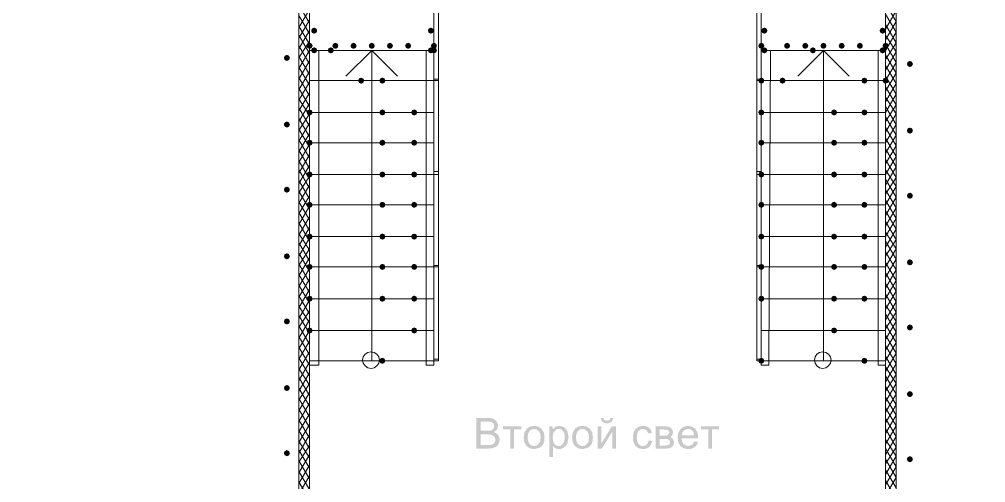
# Model space of a CAD drawing. Header units: millimetres. Extents: x 0 to 420, y 0 to 297.
# Drawn here: x 235.78 to 262.76, y 109.71 to 122.66 of the extents above; entities that cross this region are included whole.
import ezdxf

# ---------------------------------------------------------------- set-up
doc = ezdxf.new("R2010")
doc.units = ezdxf.units.MM

msp = doc.modelspace()

# ---------------------------------------------------------------- hatches: boundary and pattern name
for color, points in [(7, [(244.094, 122.343333), (244.069129, 122.283537), (244.009333, 122.258667), (243.949538, 122.283537), (243.924667, 122.343333), (243.949537, 122.403129), (244.009333, 122.428), (244.069129, 122.403129)]), (7, [(247.353667, 122.343333), (247.328796, 122.283537), (247.269, 122.258667), (247.209204, 122.283537), (247.184333, 122.343333), (247.209204, 122.403129), (247.269, 122.428), (247.328796, 122.403129)]), (7, [(256.667, 122.343333), (256.642129, 122.283537), (256.582333, 122.258667), (256.522538, 122.283537), (256.497667, 122.343333), (256.522537, 122.403129), (256.582333, 122.428), (256.642129, 122.403129)]), (7, [(259.969, 122.343333), (259.944129, 122.283537), (259.884333, 122.258667), (259.824538, 122.283537), (259.799667, 122.343333), (259.824537, 122.403129), (259.884333, 122.428), (259.944129, 122.403129)]), (7, [(243.967, 121.92), (243.942129, 121.860204), (243.882333, 121.835333), (243.822538, 121.860204), (243.797667, 121.92), (243.822537, 121.979796), (243.882333, 122.004667), (243.942129, 121.979796)]), (7, [(244.686667, 121.92), (244.661796, 121.860204), (244.602, 121.835333), (244.542204, 121.860204), (244.517333, 121.92), (244.542204, 121.979796), (244.602, 122.004667), (244.661796, 121.979796)]), (7, [(245.194667, 121.92), (245.169796, 121.860204), (245.11, 121.835333), (245.050204, 121.860204), (245.025333, 121.92), (245.050204, 121.979796), (245.11, 122.004667), (245.169796, 121.979796)]), (7, [(245.702667, 121.92), (245.677796, 121.860204), (245.618, 121.835333), (245.558204, 121.860204), (245.533333, 121.92), (245.558204, 121.979796), (245.618, 122.004667), (245.677796, 121.979796)]), (7, [(246.210667, 121.92), (246.185796, 121.860204), (246.126, 121.835333), (246.066204, 121.860204), (246.041333, 121.92), (246.066204, 121.979796), (246.126, 122.004667), (246.185796, 121.979796)]), (7, [(246.718667, 121.92), (246.693796, 121.860204), (246.634, 121.835333), (246.574204, 121.860204), (246.549333, 121.92), (246.574204, 121.979796), (246.634, 122.004667), (246.693796, 121.979796)]), (7, [(247.438333, 121.92), (247.413462, 121.860204), (247.353667, 121.835333), (247.293871, 121.860204), (247.269, 121.92), (247.293871, 121.979796), (247.353667, 122.004667), (247.413462, 121.979796)]), (7, [(256.582333, 121.92), (256.557462, 121.860204), (256.497667, 121.835333), (256.437871, 121.860204), (256.413, 121.92), (256.437871, 121.979796), (256.497667, 122.004667), (256.557462, 121.979796)]), (7, [(257.302, 121.92), (257.277129, 121.860204), (257.217333, 121.835333), (257.157537, 121.860204), (257.132667, 121.92), (257.157537, 121.979796), (257.217333, 122.004667), (257.277129, 121.979796)]), (7, [(257.81, 121.92), (257.785129, 121.860204), (257.725333, 121.835333), (257.665538, 121.860204), (257.640667, 121.92), (257.665537, 121.979796), (257.725333, 122.004667), (257.785129, 121.979796)]), (7, [(258.318, 121.92), (258.293129, 121.860204), (258.233333, 121.835333), (258.173537, 121.860204), (258.148667, 121.92), (258.173537, 121.979796), (258.233333, 122.004667), (258.293129, 121.979796)]), (7, [(258.826, 121.92), (258.801129, 121.860204), (258.741333, 121.835333), (258.681537, 121.860204), (258.656667, 121.92), (258.681537, 121.979796), (258.741333, 122.004667), (258.801129, 121.979796)]), (7, [(259.334, 121.92), (259.309129, 121.860204), (259.249333, 121.835333), (259.189538, 121.860204), (259.164667, 121.92), (259.189537, 121.979796), (259.249333, 122.004667), (259.309129, 121.979796)]), (7, [(260.053667, 121.92), (260.028796, 121.860204), (259.969, 121.835333), (259.909204, 121.860204), (259.884333, 121.92), (259.909204, 121.979796), (259.969, 122.004667), (260.028796, 121.979796)]), (7, [(244.094, 121.793), (244.069129, 121.733204), (244.009333, 121.708333), (243.949538, 121.733204), (243.924667, 121.793), (243.949537, 121.852796), (244.009333, 121.877667), (244.069129, 121.852796)]), (254, [(244.559667, 121.793), (244.534796, 121.733204), (244.475, 121.708333), (244.415204, 121.733204), (244.390333, 121.793), (244.415204, 121.852796), (244.475, 121.877667), (244.534796, 121.852796)]), (7, [(247.353667, 121.793), (247.328796, 121.733204), (247.269, 121.708333), (247.209204, 121.733204), (247.184333, 121.793), (247.209204, 121.852796), (247.269, 121.877667), (247.328796, 121.852796)]), (254, [(247.438333, 121.793), (247.413462, 121.733204), (247.353667, 121.708333), (247.293871, 121.733204), (247.269, 121.793), (247.293871, 121.852796), (247.353667, 121.877667), (247.413462, 121.852796)]), (254, [(247.438333, 121.793), (247.413462, 121.733204), (247.353667, 121.708333), (247.293871, 121.733204), (247.269, 121.793), (247.293871, 121.852796), (247.353667, 121.877667), (247.413462, 121.852796)]), (7, [(256.667, 121.793), (256.642129, 121.733204), (256.582333, 121.708333), (256.522538, 121.733204), (256.497667, 121.793), (256.522537, 121.852796), (256.582333, 121.877667), (256.642129, 121.852796)]), (254, [(258.021667, 121.793), (257.996796, 121.733204), (257.937, 121.708333), (257.877204, 121.733204), (257.852333, 121.793), (257.877204, 121.852796), (257.937, 121.877667), (257.996796, 121.852796)]), (7, [(259.969, 121.793), (259.944129, 121.733204), (259.884333, 121.708333), (259.824538, 121.733204), (259.799667, 121.793), (259.824537, 121.852796), (259.884333, 121.877667), (259.944129, 121.852796)]), (7, [(243.332, 121.581333), (243.307129, 121.521537), (243.247333, 121.496667), (243.187537, 121.521537), (243.162667, 121.581333), (243.187537, 121.641129), (243.247333, 121.666), (243.307129, 121.641129)]), (7, [(260.731, 121.412), (260.706129, 121.352204), (260.646333, 121.327333), (260.586538, 121.352204), (260.561667, 121.412), (260.586537, 121.471796), (260.646333, 121.496667), (260.706129, 121.471796)]), (254, [(245.406333, 120.946333), (245.381463, 120.886537), (245.321667, 120.861667), (245.261871, 120.886537), (245.237, 120.946333), (245.261871, 121.006129), (245.321667, 121.031), (245.381462, 121.006129)]), (254, [(245.999, 120.946333), (245.974129, 120.886537), (245.914333, 120.861667), (245.854537, 120.886537), (245.829667, 120.946333), (245.854537, 121.006129), (245.914333, 121.031), (245.974129, 121.006129)]), (254, [(256.582333, 120.946333), (256.557462, 120.886537), (256.497667, 120.861667), (256.437871, 120.886537), (256.413, 120.946333), (256.437871, 121.006129), (256.497667, 121.031), (256.557462, 121.006129)]), (254, [(256.582333, 120.946333), (256.557462, 120.886537), (256.497667, 120.861667), (256.437871, 120.886537), (256.413, 120.946333), (256.437871, 121.006129), (256.497667, 121.031), (256.557462, 121.006129)]), (254, [(257.175, 120.946333), (257.150129, 120.886537), (257.090333, 120.861667), (257.030538, 120.886537), (257.005667, 120.946333), (257.030537, 121.006129), (257.090333, 121.031), (257.150129, 121.006129)]), (254, [(259.461, 120.946333), (259.436129, 120.886537), (259.376333, 120.861667), (259.316537, 120.886537), (259.291667, 120.946333), (259.316537, 121.006129), (259.376333, 121.031), (259.436129, 121.006129)]), (254, [(260.053667, 120.946333), (260.028796, 120.886537), (259.969, 120.861667), (259.909204, 120.886537), (259.884333, 120.946333), (259.909204, 121.006129), (259.969, 121.031), (260.028796, 121.006129)]), (254, [(260.053667, 120.946333), (260.028796, 120.886537), (259.969, 120.861667), (259.909204, 120.886537), (259.884333, 120.946333), (259.909204, 121.006129), (259.969, 121.031), (260.028796, 121.006129)]), (254, [(243.967, 120.057333), (243.942129, 119.997537), (243.882333, 119.972667), (243.822538, 119.997537), (243.797667, 120.057333), (243.822537, 120.117129), (243.882333, 120.142), (243.942129, 120.117129)]), (254, [(245.999, 120.057333), (245.974129, 119.997537), (245.914333, 119.972667), (245.854537, 119.997537), (245.829667, 120.057333), (245.854537, 120.117129), (245.914333, 120.142), (245.974129, 120.117129)]), (254, [(246.888, 120.057333), (246.863129, 119.997537), (246.803333, 119.972667), (246.743538, 119.997537), (246.718667, 120.057333), (246.743537, 120.117129), (246.803333, 120.142), (246.863129, 120.117129)]), (254, [(256.582333, 120.057333), (256.557462, 119.997537), (256.497667, 119.972667), (256.437871, 119.997537), (256.413, 120.057333), (256.437871, 120.117129), (256.497667, 120.142), (256.557462, 120.117129)]), (254, [(256.582333, 120.057333), (256.557462, 119.997537), (256.497667, 119.972667), (256.437871, 119.997537), (256.413, 120.057333), (256.437871, 120.117129), (256.497667, 120.142), (256.557462, 120.117129)]), (254, [(258.614333, 120.057333), (258.589462, 119.997537), (258.529667, 119.972667), (258.469871, 119.997537), (258.445, 120.057333), (258.469871, 120.117129), (258.529667, 120.142), (258.589462, 120.117129)]), (254, [(259.461, 120.057333), (259.436129, 119.997537), (259.376333, 119.972667), (259.316537, 119.997537), (259.291667, 120.057333), (259.316537, 120.117129), (259.376333, 120.142), (259.436129, 120.117129)]), (7, [(243.332, 119.718667), (243.307129, 119.658871), (243.247333, 119.634), (243.187537, 119.658871), (243.162667, 119.718667), (243.187537, 119.778462), (243.247333, 119.803333), (243.307129, 119.778463)]), (7, [(260.731, 119.549333), (260.706129, 119.489537), (260.646333, 119.464667), (260.586538, 119.489537), (260.561667, 119.549333), (260.586537, 119.609129), (260.646333, 119.634), (260.706129, 119.609129)]), (254, [(243.967, 119.210667), (243.942129, 119.150871), (243.882333, 119.126), (243.822538, 119.150871), (243.797667, 119.210667), (243.822537, 119.270462), (243.882333, 119.295333), (243.942129, 119.270463)]), (254, [(245.999, 119.210667), (245.974129, 119.150871), (245.914333, 119.126), (245.854537, 119.150871), (245.829667, 119.210667), (245.854537, 119.270462), (245.914333, 119.295333), (245.974129, 119.270463)]), (254, [(246.888, 119.210667), (246.863129, 119.150871), (246.803333, 119.126), (246.743538, 119.150871), (246.718667, 119.210667), (246.743537, 119.270462), (246.803333, 119.295333), (246.863129, 119.270463)]), (254, [(256.582333, 119.210667), (256.557462, 119.150871), (256.497667, 119.126), (256.437871, 119.150871), (256.413, 119.210667), (256.437871, 119.270462), (256.497667, 119.295333), (256.557462, 119.270463)]), (254, [(256.582333, 119.210667), (256.557462, 119.150871), (256.497667, 119.126), (256.437871, 119.150871), (256.413, 119.210667), (256.437871, 119.270462), (256.497667, 119.295333), (256.557462, 119.270463)]), (254, [(258.614333, 119.210667), (258.589462, 119.150871), (258.529667, 119.126), (258.469871, 119.150871), (258.445, 119.210667), (258.469871, 119.270462), (258.529667, 119.295333), (258.589462, 119.270463)]), (254, [(259.461, 119.210667), (259.436129, 119.150871), (259.376333, 119.126), (259.316537, 119.150871), (259.291667, 119.210667), (259.316537, 119.270462), (259.376333, 119.295333), (259.436129, 119.270463)]), (254, [(243.967, 118.321667), (243.942129, 118.261871), (243.882333, 118.237), (243.822538, 118.261871), (243.797667, 118.321667), (243.822537, 118.381462), (243.882333, 118.406333), (243.942129, 118.381463)]), (254, [(245.999, 118.321667), (245.974129, 118.261871), (245.914333, 118.237), (245.854537, 118.261871), (245.829667, 118.321667), (245.854537, 118.381462), (245.914333, 118.406333), (245.974129, 118.381463)]), (254, [(246.888, 118.321667), (246.863129, 118.261871), (246.803333, 118.237), (246.743538, 118.261871), (246.718667, 118.321667), (246.743537, 118.381462), (246.803333, 118.406333), (246.863129, 118.381463)]), (254, [(256.582333, 118.321667), (256.557462, 118.261871), (256.497667, 118.237), (256.437871, 118.261871), (256.413, 118.321667), (256.437871, 118.381462), (256.497667, 118.406333), (256.557462, 118.381463)]), (254, [(256.582333, 118.321667), (256.557462, 118.261871), (256.497667, 118.237), (256.437871, 118.261871), (256.413, 118.321667), (256.437871, 118.381462), (256.497667, 118.406333), (256.557462, 118.381463)]), (254, [(258.614333, 118.321667), (258.589462, 118.261871), (258.529667, 118.237), (258.469871, 118.261871), (258.445, 118.321667), (258.469871, 118.381462), (258.529667, 118.406333), (258.589462, 118.381463)]), (254, [(259.461, 118.321667), (259.436129, 118.261871), (259.376333, 118.237), (259.316537, 118.261871), (259.291667, 118.321667), (259.316537, 118.381462), (259.376333, 118.406333), (259.436129, 118.381463)]), (7, [(243.332, 117.898333), (243.307129, 117.838538), (243.247333, 117.813667), (243.187537, 117.838538), (243.162667, 117.898333), (243.187537, 117.958129), (243.247333, 117.983), (243.307129, 117.958129)]), (7, [(260.731, 117.729), (260.706129, 117.669204), (260.646333, 117.644333), (260.586538, 117.669204), (260.561667, 117.729), (260.586537, 117.788796), (260.646333, 117.813667), (260.706129, 117.788796)]), (254, [(243.967, 117.475), (243.942129, 117.415204), (243.882333, 117.390333), (243.822538, 117.415204), (243.797667, 117.475), (243.822537, 117.534796), (243.882333, 117.559667), (243.942129, 117.534796)]), (254, [(245.999, 117.475), (245.974129, 117.415204), (245.914333, 117.390333), (245.854537, 117.415204), (245.829667, 117.475), (245.854537, 117.534796), (245.914333, 117.559667), (245.974129, 117.534796)]), (254, [(246.888, 117.475), (246.863129, 117.415204), (246.803333, 117.390333), (246.743538, 117.415204), (246.718667, 117.475), (246.743537, 117.534796), (246.803333, 117.559667), (246.863129, 117.534796)]), (254, [(256.582333, 117.475), (256.557462, 117.415204), (256.497667, 117.390333), (256.437871, 117.415204), (256.413, 117.475), (256.437871, 117.534796), (256.497667, 117.559667), (256.557462, 117.534796)]), (254, [(258.614333, 117.475), (258.589462, 117.415204), (258.529667, 117.390333), (258.469871, 117.415204), (258.445, 117.475), (258.469871, 117.534796), (258.529667, 117.559667), (258.589462, 117.534796)]), (254, [(259.461, 117.475), (259.436129, 117.415204), (259.376333, 117.390333), (259.316537, 117.415204), (259.291667, 117.475), (259.316537, 117.534796), (259.376333, 117.559667), (259.436129, 117.534796)]), (254, [(243.967, 116.586), (243.942129, 116.526204), (243.882333, 116.501333), (243.822538, 116.526204), (243.797667, 116.586), (243.822537, 116.645796), (243.882333, 116.670667), (243.942129, 116.645796)]), (254, [(243.967, 116.586), (243.942129, 116.526204), (243.882333, 116.501333), (243.822538, 116.526204), (243.797667, 116.586), (243.822537, 116.645796), (243.882333, 116.670667), (243.942129, 116.645796)]), (254, [(245.999, 116.586), (245.974129, 116.526204), (245.914333, 116.501333), (245.854537, 116.526204), (245.829667, 116.586), (245.854537, 116.645796), (245.914333, 116.670667), (245.974129, 116.645796)]), (254, [(246.888, 116.586), (246.863129, 116.526204), (246.803333, 116.501333), (246.743538, 116.526204), (246.718667, 116.586), (246.743537, 116.645796), (246.803333, 116.670667), (246.863129, 116.645796)]), (254, [(256.582333, 116.586), (256.557462, 116.526204), (256.497667, 116.501333), (256.437871, 116.526204), (256.413, 116.586), (256.437871, 116.645796), (256.497667, 116.670667), (256.557462, 116.645796)]), (254, [(258.614333, 116.586), (258.589462, 116.526204), (258.529667, 116.501333), (258.469871, 116.526204), (258.445, 116.586), (258.469871, 116.645796), (258.529667, 116.670667), (258.589462, 116.645796)]), (254, [(259.461, 116.586), (259.436129, 116.526204), (259.376333, 116.501333), (259.316537, 116.526204), (259.291667, 116.586), (259.316537, 116.645796), (259.376333, 116.670667), (259.436129, 116.645796)]), (7, [(243.332, 116.035667), (243.307129, 115.975871), (243.247333, 115.951), (243.187537, 115.975871), (243.162667, 116.035667), (243.187537, 116.095462), (243.247333, 116.120333), (243.307129, 116.095463)]), (254, [(243.967, 115.739333), (243.942129, 115.679537), (243.882333, 115.654667), (243.822538, 115.679537), (243.797667, 115.739333), (243.822537, 115.799129), (243.882333, 115.824), (243.942129, 115.799129)]), (254, [(245.999, 115.739333), (245.974129, 115.679537), (245.914333, 115.654667), (245.854537, 115.679537), (245.829667, 115.739333), (245.854537, 115.799129), (245.914333, 115.824), (245.974129, 115.799129)]), (254, [(246.888, 115.739333), (246.863129, 115.679537), (246.803333, 115.654667), (246.743538, 115.679537), (246.718667, 115.739333), (246.743537, 115.799129), (246.803333, 115.824), (246.863129, 115.799129)]), (254, [(256.582333, 115.739333), (256.557462, 115.679537), (256.497667, 115.654667), (256.437871, 115.679537), (256.413, 115.739333), (256.437871, 115.799129), (256.497667, 115.824), (256.557462, 115.799129)]), (254, [(256.582333, 115.739333), (256.557462, 115.679537), (256.497667, 115.654667), (256.437871, 115.679537), (256.413, 115.739333), (256.437871, 115.799129), (256.497667, 115.824), (256.557462, 115.799129)]), (254, [(258.614333, 115.739333), (258.589462, 115.679537), (258.529667, 115.654667), (258.469871, 115.679537), (258.445, 115.739333), (258.469871, 115.799129), (258.529667, 115.824), (258.589462, 115.799129)]), (254, [(259.461, 115.739333), (259.436129, 115.679537), (259.376333, 115.654667), (259.316537, 115.679537), (259.291667, 115.739333), (259.316537, 115.799129), (259.376333, 115.824), (259.436129, 115.799129)]), (7, [(260.731, 115.866333), (260.706129, 115.806537), (260.646333, 115.781667), (260.586538, 115.806537), (260.561667, 115.866333), (260.586537, 115.926129), (260.646333, 115.951), (260.706129, 115.926129)]), (254, [(243.967, 114.850333), (243.942129, 114.790538), (243.882333, 114.765667), (243.822538, 114.790538), (243.797667, 114.850333), (243.822537, 114.910129), (243.882333, 114.935), (243.942129, 114.910129)]), (254, [(245.999, 114.850333), (245.974129, 114.790538), (245.914333, 114.765667), (245.854537, 114.790538), (245.829667, 114.850333), (245.854537, 114.910129), (245.914333, 114.935), (245.974129, 114.910129)]), (254, [(246.888, 114.850333), (246.863129, 114.790538), (246.803333, 114.765667), (246.743538, 114.790538), (246.718667, 114.850333), (246.743537, 114.910129), (246.803333, 114.935), (246.863129, 114.910129)]), (254, [(256.582333, 114.850333), (256.557462, 114.790538), (256.497667, 114.765667), (256.437871, 114.790538), (256.413, 114.850333), (256.437871, 114.910129), (256.497667, 114.935), (256.557462, 114.910129)]), (254, [(258.614333, 114.850333), (258.589462, 114.790538), (258.529667, 114.765667), (258.469871, 114.790538), (258.445, 114.850333), (258.469871, 114.910129), (258.529667, 114.935), (258.589462, 114.910129)]), (254, [(259.461, 114.850333), (259.436129, 114.790538), (259.376333, 114.765667), (259.316537, 114.790538), (259.291667, 114.850333), (259.316537, 114.910129), (259.376333, 114.935), (259.436129, 114.910129)]), (7, [(243.332, 114.215333), (243.307129, 114.155538), (243.247333, 114.130667), (243.187537, 114.155538), (243.162667, 114.215333), (243.187537, 114.275129), (243.247333, 114.3), (243.307129, 114.275129)]), (254, [(243.967, 113.961333), (243.942129, 113.901537), (243.882333, 113.876667), (243.822538, 113.901537), (243.797667, 113.961333), (243.822537, 114.021129), (243.882333, 114.046), (243.942129, 114.021129)]), (254, [(243.967, 113.961333), (243.942129, 113.901537), (243.882333, 113.876667), (243.822538, 113.901537), (243.797667, 113.961333), (243.822537, 114.021129), (243.882333, 114.046), (243.942129, 114.021129)]), (254, [(243.967, 113.961333), (243.942129, 113.901537), (243.882333, 113.876667), (243.822538, 113.901537), (243.797667, 113.961333), (243.822537, 114.021129), (243.882333, 114.046), (243.942129, 114.021129)]), (254, [(246.888, 113.961333), (246.863129, 113.901537), (246.803333, 113.876667), (246.743538, 113.901537), (246.718667, 113.961333), (246.743537, 114.021129), (246.803333, 114.046), (246.863129, 114.021129)]), (254, [(246.888, 113.961333), (246.863129, 113.901537), (246.803333, 113.876667), (246.743538, 113.901537), (246.718667, 113.961333), (246.743537, 114.021129), (246.803333, 114.046), (246.863129, 114.021129)]), (254, [(258.614333, 113.961333), (258.589462, 113.901537), (258.529667, 113.876667), (258.469871, 113.901537), (258.445, 113.961333), (258.469871, 114.021129), (258.529667, 114.046), (258.589462, 114.021129)]), (254, [(258.614333, 113.961333), (258.589462, 113.901537), (258.529667, 113.876667), (258.469871, 113.901537), (258.445, 113.961333), (258.469871, 114.021129), (258.529667, 114.046), (258.589462, 114.021129)]), (7, [(260.731, 114.046), (260.706129, 113.986204), (260.646333, 113.961333), (260.586538, 113.986204), (260.561667, 114.046), (260.586537, 114.105796), (260.646333, 114.130667), (260.706129, 114.105796)]), (254, [(245.999, 113.114667), (245.974129, 113.054871), (245.914333, 113.03), (245.854537, 113.054871), (245.829667, 113.114667), (245.854537, 113.174462), (245.914333, 113.199333), (245.974129, 113.174463)]), (254, [(256.582333, 113.114667), (256.557462, 113.054871), (256.497667, 113.03), (256.437871, 113.054871), (256.413, 113.114667), (256.437871, 113.174462), (256.497667, 113.199333), (256.557462, 113.174463)]), (254, [(256.582333, 113.114667), (256.557462, 113.054871), (256.497667, 113.03), (256.437871, 113.054871), (256.413, 113.114667), (256.437871, 113.174462), (256.497667, 113.199333), (256.557462, 113.174463)]), (254, [(259.461, 113.114667), (259.436129, 113.054871), (259.376333, 113.03), (259.316537, 113.054871), (259.291667, 113.114667), (259.316537, 113.174462), (259.376333, 113.199333), (259.436129, 113.174463)]), (7, [(243.332, 112.352667), (243.307129, 112.292871), (243.247333, 112.268), (243.187537, 112.292871), (243.162667, 112.352667), (243.187537, 112.412462), (243.247333, 112.437333), (243.307129, 112.412463)]), (7, [(260.731, 112.183333), (260.706129, 112.123538), (260.646333, 112.098667), (260.586538, 112.123538), (260.561667, 112.183333), (260.586537, 112.243129), (260.646333, 112.268), (260.706129, 112.243129)]), (7, [(249.286652, 111.281104), (249.792117, 111.281104), (249.792117, 111.194012), (249.592026, 111.194012), (249.592026, 110.659333), (249.487295, 110.659333), (249.487295, 111.194012), (249.286652, 111.194012)]), (7, [(253.349118, 110.886985), (253.452746, 110.873756), (253.422223, 110.777913), (253.365654, 110.705635), (253.287519, 110.660022), (253.193675, 110.645001), (253.078747, 110.665741), (252.988623, 110.728235), (252.930332, 110.829934), (252.910902, 110.968013), (252.91917, 111.062409), (252.943975, 111.144402), (252.986074, 111.210204), (253.045949, 111.257401), (253.116987, 111.285927), (253.194226, 111.295435), (253.286279, 111.28262), (253.360142, 111.244172), (253.413059, 111.182161), (253.442824, 111.098651), (253.340298, 111.082666), (253.287933, 111.176924), (253.198636, 111.208895), (253.12622, 111.194494), (253.0691, 111.151568), (253.031893, 111.077499), (253.019491, 110.97077), (253.03148, 110.862456), (253.067447, 110.788868), (253.122568, 110.746218), (253.192573, 110.732093), (253.249555, 110.741602), (253.296201, 110.770127), (253.330101, 110.818221)]), (7, [(254.81398, 111.281104), (255.319445, 111.281104), (255.319445, 111.194012), (255.119354, 111.194012), (255.119354, 110.659333), (255.014623, 110.659333), (255.014623, 111.194012), (254.81398, 111.194012)]), (7, [(243.332, 110.532333), (243.307129, 110.472537), (243.247333, 110.447667), (243.187537, 110.472537), (243.162667, 110.532333), (243.187537, 110.592129), (243.247333, 110.617), (243.307129, 110.592129)]), (7, [(260.731, 110.363), (260.706129, 110.303204), (260.646333, 110.278333), (260.586538, 110.303204), (260.561667, 110.363), (260.586537, 110.422796), (260.646333, 110.447667), (260.706129, 110.422796)])]:
    msp.add_hatch(color=color).paths.add_polyline_path(points, flags=0)
h = msp.add_hatch(color=7)
h.paths.add_polyline_path([(248.541977, 110.659333), (248.541977, 111.518126), (248.864438, 111.518126), (248.95277, 111.511512), (249.022086, 111.491668), (249.115241, 111.411742), (249.148865, 111.298191), (249.1191, 111.194563), (249.0287, 111.11629), (249.097671, 111.085009), (249.148865, 111.038018), (249.180147, 110.978211), (249.190758, 110.908482), (249.164851, 110.796034), (249.102012, 110.716108), (249.007754, 110.673664), (248.869399, 110.659333)], flags=0)
h.paths.add_polyline_path([(248.656079, 111.15708), (248.841287, 111.15708), (248.906124, 111.159561), (248.949877, 111.167002), (249.01492, 111.209997), (249.036969, 111.284962), (249.016574, 111.359928), (248.958145, 111.404576), (248.906468, 111.413533), (248.827507, 111.416703), (248.656079, 111.416703)], flags=0)
h.paths.add_polyline_path([(248.656079, 110.760757), (248.869399, 110.760757), (248.94712, 110.764615), (249.012164, 110.788317), (249.05571, 110.835722), (249.072798, 110.908482), (249.047993, 110.991716), (248.979642, 111.041325), (248.926381, 111.052005), (248.854516, 111.055657), (248.656079, 111.055657)], flags=0)
h = msp.add_hatch(color=7)
h.paths.add_polyline_path([(251.926087, 111.281104), (252.03192, 111.281104), (252.03192, 110.807059), (252.324064, 111.281104), (252.437615, 111.281104), (252.437615, 110.659333), (252.332332, 110.659333), (252.332332, 111.130622), (252.040188, 110.659333), (251.926087, 110.659333)], flags=0)
h.paths.add_polyline_path([(252.289338, 111.517024), (252.361547, 111.517024), (252.343426, 111.452049), (252.307528, 111.404025), (252.255438, 111.374535), (252.188465, 111.364888), (252.12101, 111.374535), (252.068852, 111.404025), (252.033023, 111.451636), (252.015384, 111.517024), (252.087593, 111.517024), (252.119563, 111.456941), (252.185158, 111.437649), (252.256816, 111.45639)], flags=0)
h = msp.add_hatch(color=7)
h.paths.add_polyline_path([(249.860669, 110.970218), (249.884715, 111.1207), (249.957131, 111.226533), (250.045601, 111.278141), (250.152261, 111.295435), (250.268775, 111.274351), (250.361723, 111.211099), (250.42277, 111.110985), (250.443303, 110.979038), (250.434277, 110.871482), (250.407474, 110.789971), (250.36317, 110.728855), (250.302743, 110.683035), (250.152261, 110.645001), (250.034095, 110.66581), (249.941146, 110.728786), (249.88065, 110.830899)], flags=0)
h.paths.add_polyline_path([(249.969258, 110.970218), (249.982143, 110.865556), (250.021072, 110.791073), (250.079845, 110.746701), (250.152261, 110.732093), (250.224195, 110.746976), (250.282899, 110.791625), (250.322105, 110.867141), (250.335265, 110.974077), (250.322105, 111.075294), (250.282899, 111.148812), (250.223782, 111.19346), (250.152261, 111.208343), (250.079845, 111.19346), (250.021072, 111.148812), (249.982143, 111.074398)], flags=0)
h = msp.add_hatch(color=7)
h.paths.add_polyline_path([(250.575232, 110.421208), (250.575232, 111.281104), (250.671695, 111.281104), (250.671695, 111.200626), (250.747762, 111.271733), (250.851942, 111.295435), (250.926494, 111.2851), (250.991951, 111.254094), (251.045419, 111.204485), (251.084004, 111.138339), (251.115423, 110.975179), (251.081248, 110.8032), (251.039011, 110.735401), (250.981478, 110.685791), (250.914505, 110.655268), (250.844225, 110.645001), (250.749967, 110.66705), (250.681065, 110.723825), (250.681065, 110.421208)], flags=0)
h.paths.add_polyline_path([(250.671144, 110.966911), (250.683201, 110.862249), (250.719651, 110.78942), (250.772981, 110.746287), (250.837059, 110.732093), (250.902378, 110.746701), (250.957776, 110.791073), (250.995258, 110.866865), (251.007936, 110.97573), (250.995603, 111.079152), (250.958878, 111.153222), (250.904997, 111.19787), (250.84202, 111.212753), (250.778355, 111.197043), (250.722958, 111.149914), (250.684028, 111.072675)], flags=0)
h = msp.add_hatch(color=7)
h.paths.add_polyline_path([(251.211523, 110.970218), (251.23557, 111.1207), (251.307986, 111.226533), (251.396456, 111.278141), (251.503116, 111.295435), (251.619629, 111.274351), (251.712578, 111.211099), (251.773625, 111.110985), (251.794158, 110.979038), (251.785132, 110.871482), (251.758329, 110.789971), (251.714025, 110.728855), (251.653598, 110.683035), (251.503116, 110.645001), (251.384949, 110.66581), (251.292001, 110.728786), (251.231505, 110.830899)], flags=0)
h.paths.add_polyline_path([(251.320113, 110.970218), (251.332997, 110.865556), (251.371927, 110.791073), (251.4307, 110.746701), (251.503116, 110.732093), (251.57505, 110.746976), (251.633754, 110.791625), (251.672959, 110.867141), (251.686119, 110.974077), (251.672959, 111.075294), (251.633754, 111.148812), (251.574636, 111.19346), (251.503116, 111.208343), (251.4307, 111.19346), (251.371927, 111.148812), (251.332997, 111.074398)], flags=0)
h = msp.add_hatch(color=7)
h.paths.add_polyline_path([(253.551373, 111.281104), (253.793908, 111.281104), (253.871974, 111.277383), (253.927302, 111.266221), (254.002267, 111.211651), (254.033687, 111.11629), (254.014945, 111.038569), (253.959824, 110.983447), (254.032584, 110.928326), (254.061799, 110.833517), (254.042713, 110.756071), (253.998409, 110.701776), (253.927715, 110.669806), (253.831391, 110.659333), (253.551373, 110.659333)], flags=0)
h.paths.add_polyline_path([(253.656655, 111.019276), (253.769103, 111.019276), (253.825672, 111.020999), (253.861156, 111.026442), (253.906356, 111.055105), (253.926751, 111.106368), (253.917794, 111.147779), (253.891473, 111.174719), (253.844344, 111.18912), (253.772411, 111.194012), (253.656655, 111.194012)], flags=0)
h.paths.add_polyline_path([(253.656655, 110.745874), (253.795562, 110.745874), (253.870802, 110.750972), (253.917931, 110.76682), (253.943425, 110.795001), (253.953209, 110.838478), (253.933917, 110.893599), (253.883756, 110.926121), (253.783986, 110.932736), (253.656655, 110.932736)], flags=0)
h = msp.add_hatch(color=7)
h.paths.add_polyline_path([(254.621418, 110.859424), (254.730558, 110.846195), (254.693351, 110.761308), (254.634647, 110.697918), (254.555341, 110.65823), (254.456604, 110.645001), (254.334303, 110.66581), (254.240528, 110.728786), (254.180514, 110.830072), (254.160602, 110.965257), (254.180583, 111.104164), (254.241079, 111.208343), (254.334097, 111.273593), (254.451092, 111.295435), (254.563953, 111.274076), (254.65449, 111.210548), (254.714022, 111.108091), (254.733865, 110.971321), (254.733314, 110.943209), (254.269191, 110.943209), (254.286554, 110.852672), (254.327069, 110.786112), (254.385704, 110.74546), (254.457155, 110.732093), (254.556374, 110.76241), (254.592823, 110.801615)], flags=0)
h.paths.add_polyline_path([(254.275254, 111.030301), (254.62252, 111.030301), (254.608877, 111.098514), (254.582832, 111.14771), (254.524541, 111.193598), (254.452194, 111.208895), (254.385222, 111.196561), (254.329825, 111.159836), (254.291377, 111.10313)], flags=0)

# ---------------------------------------------------------------- linework, layer by layer
at = {"color": 7, "lineweight": 0}
for points in [[(394.335, 222.25), (260.265333, 222.25), (260.265333, 191.219667), (243.586, 191.219667), (243.586, 222.25), (109.516333, 222.25), (109.516333, 105.579333), (243.586, 105.579333), (243.586, 136.609667), (260.265333, 136.609667), (260.265333, 105.579333), (394.335, 105.579333)], [(243.586, 221.869), (243.586, 191.219667), (260.265333, 191.219667), (260.265333, 221.869), (393.954, 221.869), (393.954, 105.918), (260.265333, 105.918), (260.265333, 136.609667), (243.586, 136.609667), (243.586, 105.918), (109.897333, 105.918), (109.897333, 221.869)], [(247.480667, 120.946333), (247.480667, 113.157), (247.353667, 113.157), (247.353667, 120.946333), (247.353667, 113.157), (247.480667, 113.157), (247.480667, 120.946333), (247.480667, 123.613333), (247.480667, 136.482667), (256.370667, 136.482667), (256.370667, 123.613333), (256.370667, 120.946333), (256.370667, 113.157), (256.497667, 113.157), (256.497667, 120.946333), (256.497667, 123.613333), (256.497667, 136.609667), (247.353667, 136.609667), (247.353667, 123.613333), (247.353667, 120.946333), (247.353667, 113.157), (247.480667, 113.157)], [(243.882333, 124.417667), (247.353667, 124.417667), (247.353667, 121.793), (243.882333, 121.793)], [(259.969, 124.417667), (256.497667, 124.417667), (256.497667, 121.793), (259.969, 121.793)], [(243.882333, 112.987667), (243.882333, 113.114667), (243.882333, 121.793), (244.136333, 121.793), (244.136333, 113.114667), (244.136333, 112.987667)], [(247.353667, 120.946333), (247.353667, 121.793), (243.882333, 121.793), (243.882333, 120.946333), (247.353667, 120.946333), (247.353667, 120.057333), (243.882333, 120.057333), (243.882333, 120.946333)], [(247.142, 112.987667), (247.142, 113.114667), (247.142, 121.793), (247.353667, 121.793), (247.353667, 113.114667), (247.353667, 112.987667)], [(256.709333, 112.987667), (256.709333, 113.114667), (256.751667, 121.793), (256.497667, 121.793), (256.497667, 113.114667), (256.497667, 112.987667)], [(256.497667, 120.946333), (256.497667, 121.793), (259.969, 121.793), (259.969, 120.946333), (256.497667, 120.946333), (256.497667, 120.057333), (259.969, 120.057333), (259.969, 120.946333)], [(259.969, 112.987667), (259.969, 113.114667), (259.969, 121.793), (259.757333, 121.793), (259.757333, 113.114667), (259.757333, 112.987667)], [(247.353667, 120.946333), (247.396, 120.946333), (247.438333, 120.946333), (247.480667, 120.946333), (247.480667, 120.988667), (247.438333, 120.988667), (247.396, 120.988667), (247.353667, 120.988667)], [(247.480667, 120.946333), (247.480667, 113.157), (247.353667, 113.157), (247.353667, 120.946333), (247.353667, 113.157), (247.480667, 113.157)], [(256.370667, 120.946333), (256.497667, 120.946333), (256.497667, 120.988667), (256.370667, 120.988667)], [(243.882333, 120.057333), (247.353667, 120.057333), (247.353667, 119.210667), (243.882333, 119.210667)], [(259.969, 120.057333), (256.497667, 120.057333), (256.497667, 119.210667), (259.969, 119.210667)], [(243.882333, 119.210667), (247.353667, 119.210667), (247.353667, 118.321667), (243.882333, 118.321667)], [(259.969, 119.210667), (256.497667, 119.210667), (256.497667, 118.321667), (259.969, 118.321667)], [(243.882333, 118.321667), (247.353667, 118.321667), (247.353667, 117.475), (243.882333, 117.475)], [(247.480667, 118.406333), (247.353667, 118.406333), (247.353667, 118.321667), (247.480667, 118.321667)], [(256.370667, 118.321667), (256.497667, 118.321667), (256.497667, 118.406333), (256.370667, 118.406333)], [(259.969, 118.321667), (256.497667, 118.321667), (256.497667, 117.475), (259.969, 117.475)], [(243.882333, 117.475), (247.353667, 117.475), (247.353667, 116.586), (243.882333, 116.586)], [(259.969, 117.475), (256.497667, 117.475), (256.497667, 116.586), (259.969, 116.586)], [(243.882333, 116.586), (247.353667, 116.586), (247.353667, 115.739333), (243.882333, 115.739333)], [(259.969, 116.586), (256.497667, 116.586), (256.497667, 115.739333), (259.969, 115.739333)], [(247.480667, 115.781667), (247.353667, 115.781667), (247.353667, 115.739333), (247.480667, 115.739333)], [(256.370667, 115.739333), (256.497667, 115.739333), (256.497667, 115.781667), (256.370667, 115.781667)], [(243.882333, 115.739333), (247.353667, 115.739333), (247.353667, 114.850333), (243.882333, 114.850333)], [(259.969, 115.739333), (256.497667, 115.739333), (256.497667, 114.850333), (259.969, 114.850333)], [(243.882333, 114.850333), (247.353667, 114.850333), (247.353667, 113.961333), (243.882333, 113.961333)], [(259.969, 114.850333), (256.497667, 114.850333), (256.497667, 113.961333), (259.969, 113.961333)], [(243.882333, 113.961333), (247.353667, 113.961333), (247.353667, 113.114667), (243.882333, 113.114667)], [(259.969, 113.961333), (256.497667, 113.961333), (256.497667, 113.114667), (259.969, 113.114667)], [(247.353667, 113.157), (247.353667, 113.114667), (247.396, 113.114667), (247.438333, 113.114667), (247.480667, 113.114667), (247.480667, 113.157), (247.438333, 113.157), (247.396, 113.157)], [(256.497667, 113.157), (256.455333, 113.157), (256.413, 113.157), (256.370667, 113.157), (256.370667, 113.114667), (256.413, 113.114667), (256.455333, 113.114667), (256.497667, 113.114667)]]:
    msp.add_lwpolyline(points, close=True, dxfattribs=at)
at = {"color": 254, "lineweight": 0}
msp.add_lwpolyline([(243.586, 221.869), (109.897333, 221.869), (109.897333, 105.918), (243.586, 105.918), (243.586, 136.609667), (260.265333, 136.609667), (260.265333, 105.918), (393.954, 105.918), (393.954, 221.869), (260.265333, 221.869), (260.265333, 191.219667), (243.586, 191.219667)], close=True, dxfattribs=at)
at = {"color": 43, "lineweight": 0}
for points in [[(225.975333, 140.081), (225.975333, 105.579333), (243.586, 105.579333), (243.586, 140.081)], [(260.265333, 105.579333), (277.876, 105.579333), (277.876, 140.081), (260.265333, 140.081)]]:
    msp.add_lwpolyline(points, close=True, dxfattribs=at)
at = {"color": 7, "lineweight": 0}
for points in [[(243.586, 140.081), (243.586, 105.579333)], [(243.882333, 105.579333), (243.882333, 140.081)], [(259.969, 140.081), (259.969, 105.579333)], [(260.265333, 105.579333), (260.265333, 140.081)], [(247.353667, 123.613333), (247.353667, 120.946333)], [(247.353667, 123.613333), (247.353667, 120.946333)], [(247.353667, 123.613333), (247.353667, 120.946333)], [(247.353667, 123.613333), (247.353667, 120.946333)], [(247.480667, 120.946333), (247.480667, 123.613333)], [(247.480667, 120.946333), (247.480667, 123.613333)], [(247.480667, 120.946333), (247.480667, 123.613333)], [(247.480667, 120.946333), (247.480667, 123.613333)], [(256.370667, 120.946333), (256.370667, 123.613333), (256.370667, 120.946333), (256.370667, 113.157), (256.497667, 113.157), (256.497667, 120.946333), (256.497667, 123.613333), (256.497667, 120.946333)], [(256.370667, 120.946333), (256.370667, 123.613333), (256.370667, 120.946333), (256.370667, 113.157), (256.497667, 113.157), (256.497667, 120.946333), (256.497667, 123.613333), (256.497667, 120.946333)], [(260.265333, 122.597333), (259.969, 123.105333)], [(243.882333, 122.555), (243.586, 123.063)], [(243.586, 122.428), (243.882333, 122.936)], [(259.969, 122.385667), (260.265333, 122.893667)], [(260.265333, 122.301), (259.969, 122.809)], [(243.882333, 122.258667), (243.586, 122.766667)], [(243.586, 122.131667), (243.882333, 122.639667)], [(259.969, 122.089333), (260.265333, 122.597333)], [(243.882333, 121.962333), (243.586, 122.470333)], [(243.586, 121.835333), (243.882333, 122.343333)], [(260.265333, 122.004667), (259.969, 122.512667)], [(259.969, 121.793), (260.265333, 122.301)], [(243.882333, 121.708333), (243.586, 122.216333)], [(243.586, 121.581333), (243.882333, 122.047)], [(260.265333, 121.750667), (259.969, 122.216333)], [(259.969, 121.539), (260.265333, 122.004667)], [(243.882333, 121.412), (243.586, 121.92)], [(243.586, 121.285), (243.882333, 121.793)], [(245.618, 121.793), (244.898333, 121.073333)], [(245.618, 113.114667), (245.618, 113.961333), (245.618, 120.946333), (245.618, 121.793), (246.337667, 121.073333)], [(247.353667, 120.946333), (247.353667, 121.793)], [(258.233333, 113.114667), (258.233333, 113.961333), (258.233333, 120.946333), (258.233333, 121.793), (257.513667, 121.073333)], [(258.233333, 121.793), (258.953, 121.073333)], [(260.265333, 121.454333), (259.969, 121.962333)], [(259.969, 121.242667), (260.265333, 121.750667)], [(243.882333, 121.115667), (243.586, 121.623667)], [(243.586, 120.988667), (243.882333, 121.496667)], [(260.265333, 121.158), (259.969, 121.666)], [(259.969, 120.946333), (260.265333, 121.454333)], [(243.882333, 120.819333), (243.586, 121.327333)], [(243.586, 120.692333), (243.882333, 121.200333)], [(260.265333, 120.861667), (259.969, 121.369667)], [(243.882333, 120.523), (243.586, 121.031)], [(243.882333, 120.946333), (243.882333, 120.057333)], [(256.370667, 120.946333), (256.370667, 113.157), (256.497667, 113.157), (256.497667, 120.946333)], [(256.370667, 120.946333), (256.370667, 113.157), (256.497667, 113.157), (256.497667, 120.946333)], [(259.969, 120.946333), (256.497667, 120.946333)], [(256.497667, 120.946333), (259.969, 120.946333)], [(259.969, 120.65), (260.265333, 121.158)], [(260.265333, 120.565333), (259.969, 121.073333)], [(243.586, 120.396), (243.882333, 120.904)], [(243.882333, 120.226667), (243.586, 120.734667)], [(259.969, 120.353667), (260.265333, 120.861667)], [(260.265333, 120.269), (259.969, 120.777)], [(243.586, 120.099667), (243.882333, 120.607667)], [(243.882333, 119.972667), (243.586, 120.438333)], [(259.969, 120.057333), (260.265333, 120.565333)], [(260.265333, 120.015), (259.969, 120.480667)], [(243.586, 119.803333), (243.882333, 120.311333)], [(243.882333, 119.676333), (243.586, 120.184333)], [(259.969, 119.803333), (260.265333, 120.269)], [(260.265333, 119.718667), (259.969, 120.226667)], [(243.586, 119.549333), (243.882333, 120.015)], [(243.882333, 119.38), (243.586, 119.888)], [(243.882333, 120.057333), (243.882333, 119.210667)], [(259.969, 120.057333), (256.497667, 120.057333)], [(259.969, 119.507), (260.265333, 120.015)], [(260.265333, 119.422333), (259.969, 119.930333)], [(243.586, 119.253), (243.882333, 119.761)], [(243.882333, 119.083667), (243.586, 119.591667)], [(259.969, 119.210667), (260.265333, 119.718667)], [(260.265333, 119.126), (259.969, 119.634)], [(243.586, 118.956667), (243.882333, 119.464667)], [(243.882333, 118.787333), (243.586, 119.295333)], [(259.969, 118.914333), (260.265333, 119.422333)], [(260.265333, 118.829667), (259.969, 119.337667)], [(243.586, 118.660333), (243.882333, 119.168333)], [(243.882333, 119.210667), (243.882333, 118.321667)], [(259.969, 119.210667), (256.497667, 119.210667)], [(259.969, 118.618), (260.265333, 119.126)], [(260.265333, 118.533333), (259.969, 119.041333)], [(243.882333, 118.491), (243.586, 118.999)], [(243.586, 118.364), (243.882333, 118.872)], [(259.969, 118.321667), (260.265333, 118.829667)], [(243.882333, 118.194667), (243.586, 118.702667)], [(243.586, 118.067667), (243.882333, 118.575667)], [(260.265333, 118.237), (259.969, 118.745)], [(259.969, 118.025333), (260.265333, 118.533333)], [(243.882333, 117.940667), (243.586, 118.448667)], [(243.586, 117.813667), (243.882333, 118.279333)], [(243.882333, 118.321667), (243.882333, 117.475)], [(259.969, 118.321667), (256.497667, 118.321667)], [(260.265333, 117.983), (259.969, 118.448667)], [(259.969, 117.771333), (260.265333, 118.237)], [(243.882333, 117.644333), (243.586, 118.152333)], [(243.586, 117.517333), (243.882333, 118.025333)], [(260.265333, 117.686667), (259.969, 118.194667)], [(259.969, 117.475), (260.265333, 117.983)], [(243.882333, 117.348), (243.586, 117.856)], [(243.586, 117.221), (243.882333, 117.729)], [(260.265333, 117.390333), (259.969, 117.898333)], [(259.969, 117.178667), (260.265333, 117.686667)], [(243.882333, 117.051667), (243.586, 117.559667)], [(243.586, 116.924667), (243.882333, 117.432667)], [(243.882333, 117.475), (243.882333, 116.586)], [(259.969, 117.475), (256.497667, 117.475)], [(260.265333, 117.094), (259.969, 117.602)], [(243.882333, 116.755333), (243.586, 117.263333)], [(243.586, 116.628333), (243.882333, 117.136333)], [(259.969, 116.882333), (260.265333, 117.390333)], [(260.265333, 116.797667), (259.969, 117.305667)], [(243.882333, 116.459), (243.586, 116.967)], [(259.969, 116.586), (260.265333, 117.094)], [(260.265333, 116.501333), (259.969, 117.009333)], [(243.586, 116.332), (243.882333, 116.84)], [(243.882333, 116.205), (243.586, 116.670667)], [(259.969, 116.289667), (260.265333, 116.797667)], [(260.265333, 116.247333), (259.969, 116.713)], [(243.586, 116.035667), (243.882333, 116.543667)], [(243.882333, 115.908667), (243.586, 116.416667)], [(243.882333, 116.586), (243.882333, 115.739333)], [(259.969, 116.586), (256.497667, 116.586)], [(259.969, 116.035667), (260.265333, 116.501333)], [(260.265333, 115.951), (259.969, 116.459)], [(243.586, 115.781667), (243.882333, 116.247333)], [(243.882333, 115.612333), (243.586, 116.120333)], [(259.969, 115.739333), (260.265333, 116.247333)], [(260.265333, 115.654667), (259.969, 116.162667)], [(243.586, 115.485333), (243.882333, 115.993333)], [(243.882333, 115.316), (243.586, 115.824)], [(259.969, 115.443), (260.265333, 115.951)], [(260.265333, 115.358333), (259.969, 115.866333)], [(243.586, 115.189), (243.882333, 115.697)], [(243.882333, 115.019667), (243.586, 115.527667)], [(243.882333, 115.739333), (243.882333, 114.850333)], [(259.969, 115.739333), (256.497667, 115.739333)], [(259.969, 115.146667), (260.265333, 115.654667)], [(260.265333, 115.062), (259.969, 115.57)], [(243.586, 114.892667), (243.882333, 115.400667)], [(259.969, 114.850333), (260.265333, 115.358333)], [(260.265333, 114.765667), (259.969, 115.273667)], [(243.882333, 114.723333), (243.586, 115.231333)], [(243.586, 114.596333), (243.882333, 115.104333)], [(259.969, 114.554), (260.265333, 115.062)], [(260.265333, 114.469333), (259.969, 114.977333)], [(243.882333, 114.427), (243.586, 114.935)], [(243.586, 114.3), (243.882333, 114.808)], [(243.882333, 114.850333), (243.882333, 113.961333)], [(259.969, 114.850333), (256.497667, 114.850333)], [(259.969, 114.257667), (260.265333, 114.765667)], [(243.882333, 114.173), (243.586, 114.638667)], [(243.586, 114.046), (243.882333, 114.511667)], [(260.265333, 114.215333), (259.969, 114.681)], [(259.969, 114.003667), (260.265333, 114.469333)], [(243.882333, 113.876667), (243.586, 114.384667)], [(243.586, 113.749667), (243.882333, 114.257667)], [(260.265333, 113.919), (259.969, 114.427)], [(259.969, 113.707333), (260.265333, 114.215333)], [(243.882333, 113.580333), (243.586, 114.088333)], [(243.586, 113.453333), (243.882333, 113.961333)], [(247.353667, 113.961333), (243.882333, 113.961333)], [(256.497667, 113.961333), (256.497667, 113.114667)], [(260.265333, 113.622667), (259.969, 114.130667)], [(259.969, 113.411), (260.265333, 113.919)], [(243.882333, 113.284), (243.586, 113.792)], [(243.586, 113.157), (243.882333, 113.665)], [(260.265333, 113.326333), (259.969, 113.834333)], [(259.969, 113.114667), (260.265333, 113.622667)], [(243.882333, 112.987667), (243.586, 113.495667)], [(243.586, 112.860667), (243.882333, 113.368667)], [(245.829667, 113.135876), (245.811348, 113.226512), (245.761441, 113.300515), (245.687429, 113.350397), (245.596791, 113.368667), (245.506155, 113.350342), (245.432151, 113.300425), (245.38227, 113.226411), (245.364, 113.135791)], [(258.445, 113.135791), (258.42673, 113.226429), (258.376849, 113.300441), (258.302845, 113.350348), (258.212209, 113.368667), (258.121571, 113.350397), (258.047559, 113.300515), (257.997652, 113.226512), (257.979333, 113.135876)], [(260.265333, 113.03), (259.969, 113.538)], [(243.882333, 112.691333), (243.586, 113.199333)], [(245.364, 113.135791), (245.382319, 113.045155), (245.432225, 112.971151), (245.506238, 112.92127), (245.596876, 112.903), (245.687512, 112.921325), (245.761515, 112.971241), (245.811397, 113.045256), (245.829667, 113.135876)], [(257.979333, 113.135876), (257.997603, 113.045238), (258.047485, 112.971225), (258.121488, 112.921319), (258.212124, 112.903), (258.302762, 112.92127), (258.376775, 112.971151), (258.426681, 113.045155), (258.445, 113.135791)], [(259.969, 112.818333), (260.265333, 113.326333)], [(260.265333, 112.733667), (259.969, 113.241667)], [(243.586, 112.564333), (243.882333, 113.072333)], [(243.882333, 112.437333), (243.586, 112.903)], [(259.969, 112.522), (260.265333, 113.03)], [(260.265333, 112.479667), (259.969, 112.945333)], [(243.586, 112.268), (243.882333, 112.776)], [(243.882333, 112.141), (243.586, 112.649)], [(259.969, 112.268), (260.265333, 112.733667)], [(260.265333, 112.183333), (259.969, 112.691333)], [(243.586, 112.014), (243.882333, 112.479667)], [(243.882333, 111.844667), (243.586, 112.352667)], [(259.969, 111.971667), (260.265333, 112.479667)], [(260.265333, 111.887), (259.969, 112.395)], [(243.586, 111.717667), (243.882333, 112.225667)], [(243.882333, 111.548333), (243.586, 112.056333)], [(259.969, 111.675333), (260.265333, 112.183333)], [(260.265333, 111.590667), (259.969, 112.098667)], [(243.586, 111.421333), (243.882333, 111.929333)], [(243.882333, 111.252), (243.586, 111.76)], [(259.969, 111.379), (260.265333, 111.887)], [(260.265333, 111.294333), (259.969, 111.802333)], [(243.586, 111.125), (243.882333, 111.633)], [(243.882333, 110.955667), (243.586, 111.463667)], [(259.969, 111.082667), (260.265333, 111.590667)], [(260.265333, 110.998), (259.969, 111.506)], [(243.586, 110.828667), (243.882333, 111.336667)], [(259.969, 110.786333), (260.265333, 111.294333)], [(260.265333, 110.701667), (259.969, 111.209667)], [(243.882333, 110.659333), (243.586, 111.167333)], [(243.586, 110.532333), (243.882333, 111.040333)], [(259.969, 110.49), (260.265333, 110.998)], [(243.882333, 110.405333), (243.586, 110.871)], [(243.586, 110.278333), (243.882333, 110.744)], [(260.265333, 110.447667), (259.969, 110.913333)], [(259.969, 110.236), (260.265333, 110.701667)], [(260.265333, 110.151333), (259.969, 110.659333)], [(243.882333, 110.109), (243.586, 110.617)], [(243.586, 109.982), (243.882333, 110.49)], [(259.969, 109.939667), (260.265333, 110.447667)], [(243.882333, 109.812667), (243.586, 110.320667)], [(243.586, 109.685667), (243.882333, 110.193667)], [(260.265333, 109.855), (259.969, 110.363)], [(259.969, 109.643333), (260.265333, 110.151333)], [(243.882333, 109.516333), (243.586, 110.024333)], [(243.586, 109.389333), (243.882333, 109.897333)], [(260.265333, 109.558667), (259.969, 110.066667)], [(259.969, 109.347), (260.265333, 109.855)], [(243.882333, 109.22), (243.586, 109.728)], [(260.265333, 109.262333), (259.969, 109.770333)]]:
    msp.add_lwpolyline(points, dxfattribs=at)

doc.saveas('drawing.dxf')
